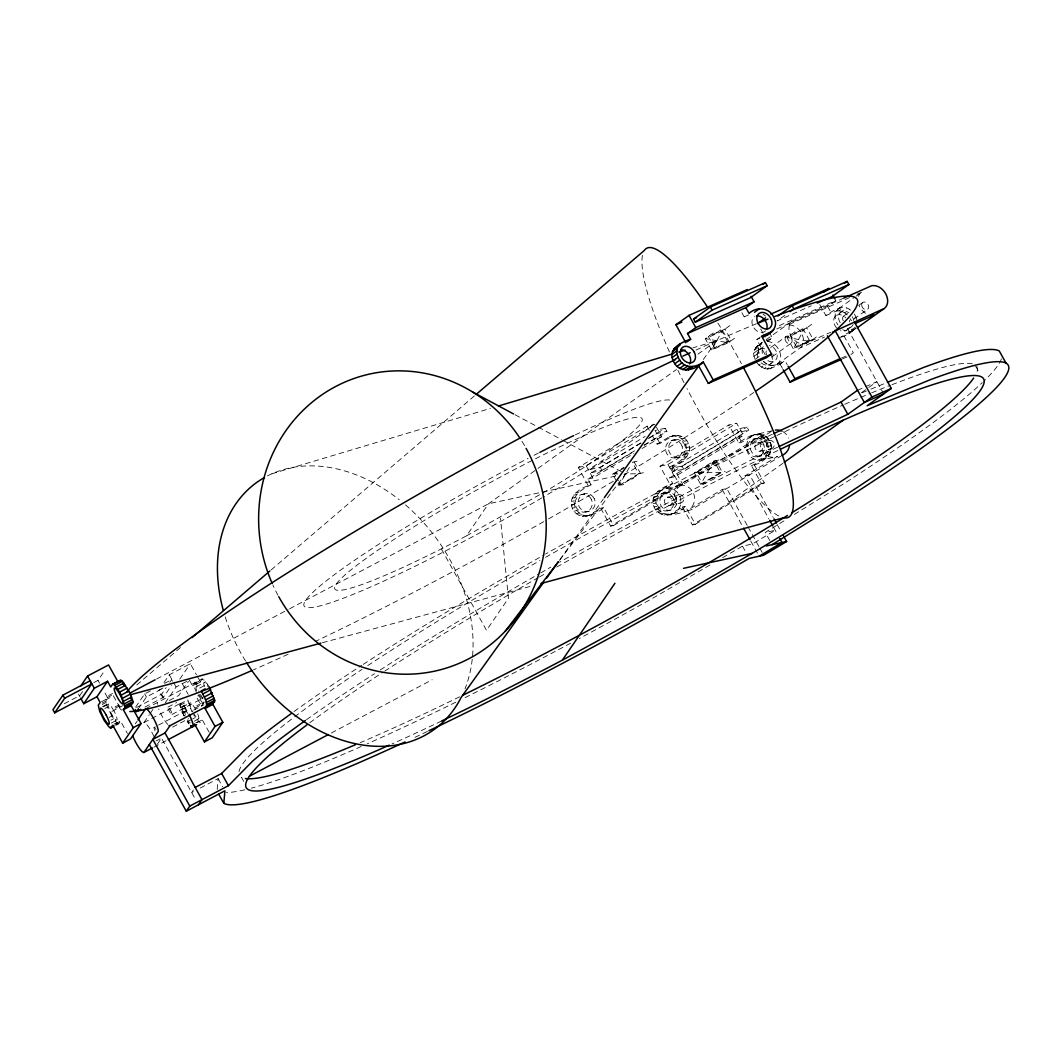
<?xml version="1.0" encoding="UTF-8"?>
<svg xmlns="http://www.w3.org/2000/svg" width="1059" height="1059" viewBox="0 0 1059 1059"><rect width="100%" height="100%" fill="white"/><g stroke="black" fill="none" stroke-linecap="round" stroke-linejoin="round"><path stroke-width="0.75" stroke-dasharray="5 3.75" d="M217.188 789.524L218.141 778.59L200.045 788.148M754.657 358.379C751.599 351.892 756.047 345.181 762.123 342.573A13.198 9.849 54.5 0 0 759.7 355.877M755.001 359.438L759.872 355.956C757.953 351.601 757.966 345.631 762.123 342.573M841.442 337.066C846.313 335.425 852.429 332.95 852.349 326.834M682.565 484.162L679.64 484.797L669.698 466.847L672.624 466.212L682.565 484.162L613.598 525.516L603.656 507.565C595.793 515.19 578.002 521.915 572.297 508.201C567.28 496.049 581.034 487.246 591.041 484.823L587.917 479.092L634.315 451.266M588.513 515.667C581.616 516.554 575.222 510.967 574.322 504.243C572.548 493.825 583.509 488.768 591.041 484.823M688.562 510.438C677.707 514.237 656.077 520.896 653.165 503.634C651.537 492.395 664.019 486.385 672.809 483.592L669.672 477.847L738.573 436.533L743.537 435.461L736.68 423.269L728.791 424.99L660.035 466.225L669.87 484.228M764.32 482.917L761.395 483.553L751.453 465.616L754.379 464.98L764.32 482.917L695.353 524.271L685.411 506.334C678.131 514.29 662.021 519.016 656.977 506.321C652.212 495.188 663.821 487.047 672.809 483.592M669.698 466.847C678.607 463.379 690.19 455.383 685.57 444.264C683.505 439.048 678.051 435.381 672.386 435.99C678.766 433.687 686.126 437.367 688.509 443.628C693.115 454.735 681.533 462.743 672.624 466.212M751.453 465.616C760.362 462.148 771.945 454.139 767.338 443.033C765.26 437.817 759.806 434.137 754.14 434.759L772.302 430.761M754.379 464.98C764.929 462.081 776.578 450.353 768.622 439.392C760.878 428.829 746.674 436.798 738.851 442.874L728.791 424.99M629.337 467.469L618.933 485.552L612.592 474.128L623.857 467.363M116.106 725.177L118.714 723.8L120.541 721.086L127.424 733.503M209.179 732.272L202.295 719.842L200.469 722.556L199.635 722.41L193.598 714.825M135.314 723.813L137.114 721.179M153.992 736.574A13.198 2.595 62.2 0 0 143.918 722.635L149.293 714.746M150.193 713.435L152.88 709.49M157.341 744.199L161.498 738.11L195.452 799.346M82.602 691.514L79.875 695.498L62.865 704.473M93.801 682.592L98.01 680.381L105.04 670.095M102.167 703.123L106.072 701.071L107.939 698.344L104.113 691.434M150.352 690.892L144.686 693.883L134.705 708.471L161.63 694.254L166.17 687.622M138.252 708.934L146.42 697.007L163.417 688.032M164.026 682.525L169.308 674.808L190.316 663.715L196.445 674.742M169.797 682.327L171.611 679.666L172.763 681.744M144.937 707.108L163.364 697.378L171.532 685.438M179.765 679.137L190.316 663.715M186.662 681.427L176.085 687.013L165.508 702.474L178.733 695.498L188.423 681.321M184.134 715.95L180.056 705.347L181.896 701.217M189.309 680.037L192.486 685.742L194.353 683.015L195.2 683.214L199.555 688.165L207.352 684.048L209.06 686.788M192.486 685.742L200.283 681.625L202.15 678.898L207.352 684.048M193.44 789.988L191.679 792.556L194.472 791.086M532.227 460.427A175.648 17.751 -29 0 0 338.152 581.669A175.648 17.751 -29 0 0 466.516 535.854L488.451 503.806L536.688 469.349M560.118 559.324L603.365 498.974M703.322 359.478L716.784 340.707L693.036 347.802M559.43 560.396L625.617 473.929L638.643 473.73L643.409 472.698M838.529 338.351L855.46 328.594L850.589 332.076M136.77 684.948L180.745 647.301M271.197 569.874L474.723 395.642M713.184 333.029L705.268 338.681L711.608 350.119L728.288 342.719L736.204 337.066M716.652 332.804L721.523 329.336M729.863 325.629L721.96 331.282L705.268 338.681L728.288 342.719L721.96 331.282L711.608 350.119L719.524 344.466M741.856 312.709L744.173 316.84L746.608 315.105M538.025 468.382L676.489 369.485M697.974 354.13L716.784 340.707M722.993 344.241L727.864 340.76M784.825 315.37L777.054 320.917L811.273 305.747M765.194 354.765L756.775 339.582L760.428 336.974M766.094 339.727L792.569 320.824M755.411 347.855L760.283 344.374M754.207 350.277L759.078 346.796M769.271 332.274L772.408 338.006L767.537 341.488L763.751 334.565M753.717 353.15L758.588 349.669M759.29 349.708L764.161 346.24A9.028 6.738 54.5 0 0 763.195 355.665M753.995 356.274L758.866 352.793M776.75 328.965L827.595 306.422L835.855 300.518L777.531 326.384M770.661 347.524L785.884 336.656M794.938 331.785L787.022 337.45L793.363 348.874L810.042 341.475L817.958 335.822M798.407 331.573L803.278 328.091M811.631 324.398L803.715 330.051L787.022 337.45L810.042 341.475L803.715 330.051L793.363 348.874L801.279 343.222M819.745 304.582L825.927 315.608C832.89 310.591 843.533 303.218 851.29 310.737M756.669 362.43L758.906 365.037L763.777 361.556C769.694 368.175 778.669 364.826 785.023 360.748L787.314 364.892M838.702 308.593L854.825 297.089M856.162 296.123L861.536 292.284A13.198 9.849 54.5 0 0 858.425 296.454M772.289 356.671L791.311 343.076M825.927 315.608L836.213 311.042L841.084 307.56A13.198 9.849 54.5 0 0 837.921 324.901M836.213 311.042L838.94 310.83L843.811 307.348M758.906 365.037L761.54 367.089L766.412 363.608M836.756 328.078A9.028 6.738 54.5 0 1 835.326 326.198L834.307 324.094A9.028 6.738 54.5 0 1 836.544 315.291L841.415 311.809M838.94 310.83L841.826 311.425L846.697 307.957M761.183 362.84A9.028 6.738 54.5 0 0 770.317 364.018L775.188 360.537M761.54 367.089L764.386 368.453L769.258 364.971M841.826 311.425L844.672 312.829L849.543 309.347M764.386 368.453L767.272 369.022L772.143 365.54M804.747 342.997L809.619 339.529M767.272 369.022L769.986 368.757L774.857 365.276M843.427 316.27L849.768 311.743M858.65 305.402L862.45 302.689M777.015 364.349L799.849 348.04L824.484 337.093M769.986 368.757L780.152 364.23L785.023 360.748M854.361 314.06L856.016 317.065L851.145 320.546L850.046 318.547M853.938 319.077L867.89 309.109M845.995 330.646L850.867 327.165M851.833 329.68L855.487 327.072M848.709 333.85L856.228 328.489M850.906 354.553L853.342 352.806L843.401 334.869M861.655 392.571L876.905 381.677L857.565 390.255M729.108 501.714L782.826 463.339M769.827 540.593L765.3 532.452L784.666 520.419M794.343 514.409L844.142 483.5A449.651 45.444 -29 0 0 982.328 382.59M585.587 516.302L588.711 515.429L600.731 508.201L603.656 507.565M667.342 515.058L670.479 514.197L682.486 506.97L685.411 506.334M588.116 485.459L578.28 467.456L647.036 426.234L654.925 424.513M578.28 467.456L586.17 465.748L653.522 425.347M634.42 450.882L601.909 470.381L591.809 472.579L590.075 469.468L645.209 436.414M590.075 469.468L600.175 467.271L641.172 442.688M649.657 437.605L665.211 428.273L666.932 431.397L644.322 444.952M591.809 472.579L641.277 442.914M648.346 438.678L656.832 433.594L666.932 431.397M644.163 445.362L656.818 437.777L661.769 436.692L656.448 427.214M587.917 479.092L592.868 478.006L633.653 453.556M642.085 448.5L661.769 436.692M652.45 435.858L657.083 444.105L669.248 436.824L675.311 435.355M657.083 444.105L660.022 443.469L672.174 436.189L669.248 436.824M624.281 467.813L614.432 473.717L618.39 480.865M660.035 466.225L667.925 464.504L736.68 423.269M671.83 468.224L736.852 429.239L746.966 427.042L748.687 430.153L683.664 469.15L673.564 471.348L671.83 468.224L681.943 466.026L746.966 427.042M673.564 471.348L738.586 432.35L748.687 430.153M669.672 477.847L674.623 476.775L743.537 435.461M738.851 442.874L741.777 442.238L753.929 434.945L751.003 435.58M600.731 508.201L610.672 526.151L764.85 433.661A13.198 12.443 77.7 0 0 761.937 450.657A13.198 12.443 77.7 0 0 777.597 456.336L745.046 475.835L768.874 518.817M747.204 525.423L726.765 488.543L722.185 489.536L689.912 508.876A13.198 12.443 77.7 0 0 692.824 491.879A13.198 12.443 77.7 0 0 677.151 486.187M782.177 455.344L694.479 507.87A13.198 12.443 77.7 0 1 676.026 503.885A13.198 12.443 77.7 0 1 681.731 485.194L769.43 432.668A13.198 12.443 77.7 0 1 772.21 430.96M682.486 506.97L692.427 524.907L761.395 483.553M709.954 565.016L654.846 597.011A449.651 45.444 -29 0 1 579.339 638.524M722.662 557.63L742.452 546.153L752.38 543.995L775.228 530.281L765.3 532.452M466.516 535.854L545.61 491.35A175.648 17.751 -29 0 0 642.178 418.887A175.648 17.751 -29 0 0 533.67 459.699M108.627 695.538L112.519 693.473M107.105 697.749L112.307 695.008M101.439 701.773L107.939 698.344M105.596 699.959L113.392 695.842L119.733 707.28L121.242 705.069L113.445 709.186M102.194 704.526L106.099 702.461L106.072 701.071M102.67 706.578L106.562 704.526L106.099 702.461M103.12 706.909L108.322 704.169M156.573 679.018L288.154 609.547M289.623 608.779L488.451 503.806L617.649 475.663M104.841 708.471L107.449 707.094L106.562 704.526M114.954 706.962L118.86 704.91M164.529 683.412L171.611 679.666M111.936 711.396L123.387 705.347M162.954 688.019L158.744 690.23L164.767 701.111M109.236 717.433L111.844 716.069L116.675 722.715L118.714 723.8M110.957 720.16L113.551 718.783M111.301 723.112L116.874 720.054M114.081 724.091L116.675 722.715M115.338 723.826L120.541 721.086M145.613 708.749L202.15 678.898M115.272 725.018L117.867 723.654M195.2 683.214L202.997 679.097M196.418 684.18L204.215 680.063M196.378 686.682L205.698 681.758M167.931 707.134L176.641 702.541M143.918 722.635L180.467 703.335M180.03 703.944L187.827 699.827L191.931 711.833M180.056 705.347L187.853 701.23M180.52 707.399L188.317 703.282M182.28 707.041L190.077 702.924M171.995 714.468L202.454 698.384M181.407 709.98L189.204 705.863M155.051 730.909A4.21 0.834 62.2 0 1 154.058 727.454L184.518 711.37A4.21 0.834 62.2 0 1 186.53 713.342M182.638 712.892L190.435 708.775M196.722 705.731L203.209 702.302M195.2 707.941L202.997 703.825M193.691 710.152L203.924 704.751M172.63 727.123L188.581 718.704M191.414 719.604L187.509 721.669L185.802 718.942M192.712 718.915L195.306 717.552M156.083 740.969L160.147 738.825M189.164 723.932L187.509 721.669A13.198 2.595 62.2 0 0 189.071 723.879L193.056 721.881M194.366 721.192L198.642 718.823M195.836 722.847L198.43 721.47M197.106 722.595L202.295 719.842M153.926 747.164L166.819 740.36M331.308 733L432.191 679.746M772.263 434.296L763.287 438.505A449.651 45.444 -29 0 0 545.544 554.069M777.544 447.229L770.065 450.737A449.651 45.444 -29 0 0 559.562 562.183M843.917 298.042L794.952 319.792A13.198 9.849 54.5 0 0 790.888 335.663A13.198 9.849 54.5 0 0 807.461 342.6L830.64 332.301M849.662 297.553L787.34 325.219A13.198 9.849 54.5 0 1 801.517 333.188A13.198 9.849 54.5 0 1 799.849 348.04M857.088 294.256L861.536 292.284M744.173 316.84L748.581 314.894M766.531 340.614L772.408 338.006M757.251 346.041L763.129 343.447M841.375 358.114L845.863 356.128M842.487 358.948L846.975 356.949M756.775 339.582L759.687 338.298M861.88 392.863L869.399 389.765M870.908 389.143L885.946 382.961M271.911 473.77L490.383 408.417M322.426 642.72L531.472 586.077M665.211 428.273L655.097 430.47L656.832 433.594M675.642 436.056L678.567 435.421M678.793 437.01L681.718 436.374M671.274 440.491L674.199 439.856M681.612 438.783L684.551 438.148M683.929 441.259L686.854 440.623M685.57 444.264L688.509 443.628M686.431 447.6L689.356 446.964M757.397 434.825L760.322 434.19M637.068 461.261L632.316 462.306L638.643 473.73L618.933 485.552L623.685 484.519M686.457 451.041L689.383 450.406M760.547 435.778L763.473 435.143M753.028 439.247L755.954 438.611M685.623 454.337L688.549 453.702M763.38 437.552L766.306 436.917M676.886 457.66L679.812 457.025M684.021 457.276L686.947 456.641M765.683 440.028L768.622 439.392M617.357 473.082L612.592 474.128L617.476 474.048M681.731 459.659L684.657 459.024M757.834 443.059L769.258 440.57M767.338 443.033L770.264 442.397M768.199 446.368L771.124 445.733M630.621 479.25L633.547 478.602M718.823 460.03L714.07 461.062L694.347 472.883L700.687 484.32L705.44 483.275M759.978 451.213L771.415 448.725M768.212 449.797L771.137 449.162M575.964 492.753L578.889 492.117M573.7 495.162L576.639 494.527M767.378 453.106L770.317 452.458M706.035 466.569L708.961 465.934M581.934 494.394L584.859 493.759M758.641 456.416L761.567 455.78M572.125 498.127L575.05 497.492M765.776 456.045L768.702 455.41M699.112 471.851L694.347 472.883L720.398 472.499L725.163 471.454M763.486 458.428L766.412 457.792M571.344 501.437L574.269 500.801M760.759 460.188A13.198 12.443 77.7 0 0 768.662 439.194A13.198 12.443 77.7 0 0 747.297 442.027A13.198 12.443 77.7 0 0 760.759 460.188L774.473 457.21M571.397 504.878L574.322 504.243M572.297 508.201L575.222 507.565M712.376 478.006L715.302 477.371M666.574 488.305L680.288 485.326M657.718 491.508L660.644 490.873A13.198 12.443 77.7 0 1 679.11 494.857A13.198 12.443 77.7 0 1 673.405 513.562L670.479 514.197M573.978 511.193L576.903 510.544M655.468 493.931L658.394 493.295M663.689 493.15L666.614 492.514M745.046 475.835L749.626 474.842L773.216 517.401M576.321 513.628L579.247 512.993M653.88 496.896L656.818 496.247M585.548 512.093L588.473 511.457M579.167 515.362L582.093 514.727M653.099 500.205L656.024 499.57M667.342 497.293L678.779 494.805M582.331 516.276L585.256 515.64M588.711 515.429L591.65 514.793M653.165 503.634L656.09 502.999M654.052 506.957L656.977 506.321M669.5 505.447L680.924 502.959M655.733 509.948L658.658 509.313M658.076 512.397L661.001 511.749M667.302 510.862L670.228 510.226M660.922 514.131L663.861 513.496M610.672 526.151L613.598 525.516M664.086 515.045L667.011 514.396M692.427 524.907L695.353 524.271M515.045 414.744L536.873 426.42M538.329 427.201L561.601 439.657M563.057 440.438L625.617 473.929M844.672 312.829L847.293 314.907M762.917 314.06L765.525 316.151M195.743 709.702L194.591 707.69A9.028 1.774 62.2 0 0 189.932 703.15A9.028 1.774 62.2 0 0 192.963 712.045M187.681 713.356L186.794 711.807A9.028 1.774 62.2 0 0 182.135 707.266A9.028 1.774 62.2 0 0 185.166 716.162M738.573 436.533L741.777 442.238M656.818 437.777L660.022 443.469M647.036 426.234L649.352 430.351M827.595 306.422L830.799 312.127M197.212 676.119L200.283 681.625M169.308 674.808L176.085 687.013M111.844 716.069L107.449 707.094M975.577 366.083L979.35 372.874M847.518 328.661L882.941 392.545M780.152 364.23L782.442 368.373M736.852 429.239L738.586 432.35M777.147 524.496L781.079 531.578M773.639 527.422L777.491 534.358M747.998 526.839L759.012 546.709M759.793 548.125L762.149 552.388M722.185 489.536L742.849 526.786M750.791 541.123L759.157 556.213M742.452 546.153L745.457 551.58M681.943 466.026L683.664 469.15M634.142 461.909L640.47 473.333L620.759 485.154L619.184 482.295M600.175 467.271L601.909 470.381M441.471 549.078L486.505 630.317L508.439 598.269L500.457 518.222M200.548 694.466L204.519 701.614L201.488 706.035L195.941 696.028M243.755 781.41L241.492 777.332A421.548 42.598 -29 0 0 243.226 778.061M218.141 778.59L222.655 786.744M161.63 694.254L163.364 697.378M144.686 693.883L146.42 697.007M182.055 683.28L188.171 694.333M98.01 680.381L99.533 683.134M78.498 694.188L79.994 696.915M760.719 329.031L762.996 333.188M667.925 464.504L674.623 476.775M586.17 465.748L592.868 478.006M198.457 694.77L199.569 696.848A9.028 1.774 62.2 0 0 203.818 702.488M852.323 316.747L853.104 318.349A9.028 6.738 54.5 0 1 853.66 320.533M840.197 322.717L839.178 320.612A9.028 6.738 54.5 0 1 840.687 312.299A9.028 6.738 54.5 0 1 848.934 312.855M856.016 317.065L856.983 320.228M202.454 697.51A4.21 0.834 62.2 0 1 201.488 697.855M200.985 697.219A4.21 0.834 62.2 0 1 199.396 694.519M198.39 691.05A4.21 0.834 62.2 0 1 198.602 690.971M202.957 703.573A13.198 2.595 62.2 0 1 197.927 695.538M196.431 692.48A13.198 2.595 62.2 0 1 194.353 683.015M167.891 724.555A13.198 2.595 62.2 0 1 158.665 708.868M157.367 704.288A13.198 2.595 62.2 0 1 157.354 702.924M184.041 715.858A13.198 2.595 62.2 0 1 180.189 703.547A13.198 2.595 62.2 0 1 187.39 711.224M185.51 714.825A4.21 0.834 62.2 0 1 184.518 711.37M154.058 727.454A4.21 0.834 62.2 0 1 156.07 729.426M441.563 721.02A421.548 42.598 -29 0 1 392.029 743.947M309.744 722.794A421.548 42.598 -29 0 1 383.305 672.081M384.774 671.115A421.548 42.598 -29 0 1 538.025 577.764M539.468 576.93A421.548 42.598 -29 0 1 545.226 573.634M556.769 567.055A421.548 42.598 -29 0 1 779.08 449.916M767.232 341.316A13.198 9.849 54.5 0 1 780.483 358.789A13.198 9.849 54.5 0 1 763.552 361.516M853.58 330.368A13.198 9.849 54.5 0 1 842.739 329.627M865.574 313.318A13.198 9.849 54.5 0 1 859.114 305.588M843.242 320.771A4.21 3.151 54.5 0 1 843.149 316.588A4.21 3.151 54.5 0 1 846.763 315.979M849.675 320.202A4.21 3.151 54.5 0 1 849.358 322.015M766.663 354.739A4.21 3.151 54.5 0 1 766.359 350.926M773.096 354.183A4.21 3.151 54.5 0 1 773.057 355.136M772.779 355.996A4.21 3.151 54.5 0 1 771.601 357.121M782.747 431.516A13.198 12.443 77.7 0 1 788.637 438.201M427.399 731.451A449.651 45.444 -29 0 1 412.388 738.52M306.541 719.657A449.651 45.444 -29 0 1 374.436 673.723M380.234 669.963A449.651 45.444 -29 0 1 539.256 573.74M540.712 572.919A449.651 45.444 -29 0 1 550.865 567.121M1001.43 358.842A449.651 45.444 -29 0 1 983.652 381.333M570.655 643.184A449.651 45.444 -29 0 1 462.757 698.768M455.794 702.196A449.651 45.444 -29 0 1 367.288 743.815M361.212 746.502A449.651 45.444 -29 0 1 251.38 788.148M244.881 789.776A449.651 45.444 -29 0 1 226.48 792.595M294.031 711.542A449.651 45.444 -29 0 1 361.688 665.37M363.171 664.403A449.651 45.444 -29 0 1 544.088 554.89M459.593 696.809A421.548 42.598 -29 0 1 360.219 742.677M239.016 771.627A421.548 42.598 -29 0 1 293.264 717.856M294.614 716.837A421.548 42.598 -29 0 1 362.059 669.381M367.777 665.582A421.548 42.598 -29 0 1 539.891 560.582M545.663 557.286A421.548 42.598 -29 0 1 775.387 436.215M776.935 435.474A421.548 42.598 -29 0 1 843.123 405.001M844.764 404.286A421.548 42.598 -29 0 1 870.141 393.471M871.663 392.849A421.548 42.598 -29 0 1 890.526 385.251M891.903 384.721A421.548 42.598 -29 0 1 973.089 364.005M976.742 366.48A421.548 42.598 -29 0 1 976.094 373.933M653.919 424.09A210.767 21.299 -29 0 1 543.28 497.028M541.877 497.862A210.767 21.299 -29 0 1 303.946 605.642A210.767 21.299 -29 0 1 528.084 458.375M533.988 455.33A210.767 21.299 -29 0 1 538.396 453.08M575.13 434.918A210.767 21.299 -29 0 1 670.982 400.302M753.783 392.505A421.548 42.598 -29 0 1 622.93 475.544M613.386 481.236A421.548 42.598 -29 0 1 545.173 520.829M543.73 521.65A421.548 42.598 -29 0 1 315.079 641.555M288.154 654.21A421.548 42.598 -29 0 1 253.485 669.831M121.785 710.112A421.548 42.598 -29 0 1 119.177 705.89M695.962 350.079A421.548 42.598 -29 0 1 756.457 323.763M853.21 324.517A9.028 6.738 54.5 0 1 847.266 327.747M767.907 360.669A9.028 6.738 54.5 0 0 775.823 359.928A9.028 6.738 54.5 0 0 776.141 351.111L774.897 349.113A9.028 6.738 54.5 0 0 769.469 345.313M848.338 327.999A9.028 6.738 54.5 0 1 840.409 330.673M836.544 315.291A9.028 6.738 54.5 0 1 845.797 317.859M771.27 354.593A9.028 6.738 54.5 0 1 770.317 364.018M757.516 356.989A9.028 6.738 54.5 0 1 766.57 349.589M196.696 690.746A9.028 1.774 62.2 0 1 198.96 689.012M190.329 722.966A9.028 1.774 62.2 0 1 187.496 719.974M204.493 686.629A9.028 1.774 62.2 0 1 207.908 686.55M197.702 713.832A9.028 1.774 62.2 0 1 198.417 718.902A9.028 1.774 62.2 0 1 194.115 714.057M245.556 661.015A152.059 113.485 54.5 0 1 225.143 616.669M267.437 475.901A152.059 113.485 54.5 0 1 399.243 499.742M405.451 504.852A152.059 113.485 54.5 0 1 472.393 657.705M472.235 659.254A152.059 113.485 54.5 0 1 464.98 688.88M765.617 330.792A9.028 6.738 54.5 0 1 753.571 327.43L752.552 325.338A9.028 6.738 54.5 0 1 754.789 316.522M277.961 595.264A152.059 143.389 77.7 0 1 272.838 584.912M521.941 441.312A152.059 143.389 77.7 0 1 525.304 446.951M778.828 515.998A152.059 29.904 62.2 0 1 686.987 388.574M683.982 382.656A152.059 29.904 62.2 0 1 677.535 369.485M669.46 351.972A152.059 29.904 62.2 0 1 642.482 255.206M717.856 323.035A152.059 29.904 62.2 0 1 741.393 363.7M714.07 461.062L700.687 484.32L720.398 472.499L714.07 461.062M715.897 460.665L696.187 472.486L702.514 483.923L722.238 472.102L715.897 460.665M725.005 329.111L708.312 336.51L714.653 347.934L731.332 340.548L725.005 329.111M806.759 327.866L790.067 335.266L796.408 346.703L813.087 339.304L806.759 327.866M676.013 497.452L674.755 495.48A9.028 8.525 77.7 0 0 660.816 505.289L662.087 507.248A9.028 8.525 77.7 0 0 676.013 497.452M673.087 498.087L671.83 496.115A9.028 8.525 77.7 0 0 657.891 505.924L659.161 507.896A9.028 8.525 77.7 0 0 673.087 498.087M594.258 498.683L592.987 496.724A9.028 8.525 77.7 0 0 579.061 506.533L580.332 508.492A9.028 8.525 77.7 0 0 594.258 498.683M591.332 499.318L590.062 497.359A9.028 8.525 77.7 0 0 576.136 507.168L577.407 509.127A9.028 8.525 77.7 0 0 591.332 499.318M113.988 710.946L112.836 708.921A9.028 1.774 62.2 0 0 108.177 704.381A9.028 1.774 62.2 0 0 111.208 713.276L112.36 715.288A9.028 1.774 62.2 0 0 117.02 719.842A9.028 1.774 62.2 0 0 113.988 710.946M766.835 444.449L765.829 442.318A9.028 8.525 77.7 0 0 750.685 449.943L751.691 452.074A9.028 8.525 77.7 0 0 766.835 444.449M763.91 445.084L762.904 442.953A9.028 8.525 77.7 0 0 747.76 450.578L748.766 452.709A9.028 8.525 77.7 0 0 763.91 445.084M685.08 445.693L684.074 443.562A9.028 8.525 77.7 0 0 668.931 451.187L669.937 453.305A9.028 8.525 77.7 0 0 685.08 445.693M682.142 446.329L681.149 444.198A9.028 8.525 77.7 0 0 666.005 451.822L667.011 453.954A9.028 8.525 77.7 0 0 682.142 446.329M168.156 708.749A4.21 0.834 62.2 0 0 171.796 714.547A4.21 0.834 62.2 0 0 169.943 709.106A4.21 0.834 62.2 0 0 168.156 708.749M861.642 305.177A4.21 3.151 54.5 0 0 867.202 309.559A4.21 3.151 54.5 0 0 866.672 302.94A4.21 3.151 54.5 0 0 861.642 305.177M785.063 339.145A4.21 3.151 54.5 0 0 790.623 343.526A4.21 3.151 54.5 0 0 790.093 336.921A4.21 3.151 54.5 0 0 785.063 339.145M664.946 499.213A4.21 3.971 77.7 0 0 668.467 505.567A4.21 3.971 77.7 0 0 671.843 499.305A4.21 3.971 77.7 0 0 664.946 499.213M676.37 496.724A4.21 3.971 77.7 0 0 679.904 503.078A4.21 3.971 77.7 0 0 683.28 496.817A4.21 3.971 77.7 0 0 676.37 496.724M755.424 444.992A4.21 3.971 77.7 0 0 758.946 451.346A4.21 3.971 77.7 0 0 762.334 445.084A4.21 3.971 77.7 0 0 755.424 444.992M766.862 442.503A4.21 3.971 77.7 0 0 770.383 448.857A4.21 3.971 77.7 0 0 773.758 442.596A4.21 3.971 77.7 0 0 766.862 442.503"/><path stroke-width="1.5" d="M405.028 741.962A449.651 45.444 -29 0 1 223.82 803.318L224.918 790.808L186.278 811.22L149.319 744.543M698.397 365.461L708.339 383.411L713.21 379.929L703.269 361.993C694.995 370.782 678.395 374.317 673.246 360.669C667.369 349.007 681.705 341.964 690.653 339.251L687.516 333.519L695.776 327.615L754.101 301.762L751.056 296.335M703.269 361.993C696.147 367.738 684.988 368.823 679.785 360.179C676.436 355.467 675.218 347.736 680.368 343.804M762.599 337.014C770.542 334.79 778.842 327.072 774.248 318.309C770.383 307.745 757.132 305.879 749.044 313.358L745.84 307.666L754.101 301.762M107.555 681.281L96.978 696.729L100.142 702.461L98.275 705.188L99.652 711.211L104.034 720.186L108.878 726.831L110.904 727.917L112.744 725.203L122.685 743.14L130.482 739.023L141.072 723.549L131.131 705.612L132.984 701.561L130.456 694.082L122.46 681.308L120.395 680.143L112.585 684.26L110.732 686.987L107.555 681.281L94.33 688.257L83.754 703.719L80.749 698.278M138.001 719.868L145.176 709.358A13.198 2.595 62.2 0 1 145.613 708.749M186.278 811.22L189.786 806.084L152.827 739.407L165.005 732.974L169.956 725.719L206.505 706.419M62.931 695.128L52.95 709.715L54.684 712.826L81.609 698.622L91.59 684.021L89.856 680.911L62.931 695.128L64.665 698.238L54.684 712.826M80.51 686.325L87.54 676.039L108.561 664.946L117.761 681.493M135.287 709.517L136.439 711.595L138.252 708.934M122.685 743.14L133.275 727.665L141.072 723.549M189.045 714.216A13.198 2.595 62.2 0 1 190.567 725.574L192.672 726.673L194.499 723.959L204.453 741.909L215.03 726.434L222.827 722.317L212.885 704.367L214.739 700.33L209.06 686.788M222.827 722.317L212.25 737.792L204.453 741.909M198.457 804.787L201.965 799.651L165.005 732.974M441.563 721.02A421.548 42.598 -29 0 0 562.303 660.181L614.935 583.257M133.275 727.665L123.334 709.729L125.187 707.055L132.984 702.938M215.03 726.434L205.089 708.484L206.942 705.81L214.739 701.693M543.77 582.132L461.115 697.471A152.059 113.485 54.5 0 1 246.443 662.431M546.656 578.108L558.186 562.011M604.332 497.624L698.516 366.189M505.275 631.151L558.424 561.707M195.187 787.433L221.649 773.454L246.112 748.62A449.651 45.444 -29 0 1 291.04 713.713M189.786 806.084L228.426 785.685L252.889 760.852A449.651 45.444 -29 0 1 305.376 720.491M766.954 335.094L773.705 329.839M192.05 637.624L269.939 570.947M475.981 394.57L644.335 250.453A152.059 29.904 62.2 0 1 707.147 306.501M685.782 342.719L675.933 324.742L689.052 315.37L747.257 289.557M693.566 319.037L710.39 307.017L765.432 282.621L767.166 285.731L750.341 297.751L695.3 322.148L693.566 319.037L696.544 317.713M695.3 322.148L712.125 310.141L767.166 285.731M762.851 284.474L765.432 282.621M673.656 349.086L678.528 345.618M672.452 351.509L677.323 348.04M687 341.858L690.653 339.251M671.962 354.381L676.833 350.9M672.227 357.505L677.098 354.024M673.246 360.669L678.117 357.201M674.914 363.661L679.785 360.179M677.151 366.268L682.022 362.8M754.458 312.286L759.329 308.804M679.772 368.333L684.644 364.852M682.631 369.684L687.503 366.202M685.517 370.253L690.389 366.771M688.231 370.001L693.102 366.52M757.688 323.498L765.564 317.872M777.915 315.953L792.145 305.786L847.187 281.376L848.921 284.5L832.096 296.52L817.217 303.112M790.001 311.677L793.879 308.897L848.921 284.5M823.77 292.072L829.025 288.326L770.82 314.126M844.605 283.23L847.187 281.376M771.826 331.613L761.646 336.1L771.587 354.05L766.716 357.532L708.339 383.411M832.453 332.182L881.644 309.665A13.198 9.849 54.5 0 0 885.708 293.78A13.198 9.849 54.5 0 0 869.148 286.843L843.917 298.042M857.552 327.535L884.027 308.632M783.21 369.75L790.093 382.167L794.965 378.685L839.88 358.776M773.758 433.594L841.031 402.063L857.565 390.255M779.04 446.527L847.809 414.294L871.954 397.046L891.294 388.468L854.335 321.79M784.163 462.373L843.268 420.158M891.294 388.468L867.162 405.716L930.305 379.691A449.651 45.444 -29 0 1 850.92 495.731L772.077 544.67M759.157 556.213L782.005 542.512L779.755 538.435M783.435 535.841L786.585 541.52L763.724 555.22L749.229 558.384L661.623 609.229A449.651 45.444 -29 0 1 428.921 730.723M780.629 449.175A421.548 42.598 -29 0 1 983.877 383.53A421.548 42.598 -29 0 1 752.115 553.38L658.698 607.614L562.303 660.181M64.665 698.238L91.59 684.021M112.585 684.26L121.242 680.328M113.445 684.445L114.65 685.425L122.46 681.308M83.754 703.719L96.978 696.729M114.65 685.425L116.146 687.106L123.943 682.989M116.146 687.106L117.801 689.409L125.597 685.292M117.801 689.409L119.508 692.149L127.305 688.032M125.187 707.055L121.176 695.141L128.973 691.024M130.257 692.917L155.117 679.799M122.659 698.199L130.456 694.082M123.877 701.098L131.673 696.981M124.737 703.653L132.534 699.536M125.187 705.678L132.984 701.561M123.334 709.729L131.131 705.612M136.439 711.595L140.688 709.345M110.07 727.771L113.975 725.706M110.904 727.917L113.512 726.54M205.168 688.84L201.263 690.905L205.631 699.867L206.942 705.81A13.198 2.595 62.2 0 1 205.645 706.234M202.931 693.91L210.728 689.793M204.413 696.954L212.21 692.851M205.631 699.867L213.428 695.75M206.492 702.421L214.289 698.305M206.942 704.447L214.739 700.33M205.089 708.484L212.885 704.367M191.825 726.527L194.432 725.15M143.892 752.472L152.496 747.932M168.262 739.606L196.564 724.621M249.434 776.234L328.383 734.549M855.354 323.392L874.032 315.092A13.198 9.849 54.5 0 1 871.305 315.317M675.933 324.742L681.903 322.095M687.516 333.519L745.84 307.666M676.966 346.637L679.904 345.327M713.21 379.929L771.587 354.05M790.093 382.167L840.992 359.61M883.683 393.908L864.343 402.486L827.383 335.809M887.442 382.339L923.527 367.473A449.651 45.444 -29 0 1 999.272 350.979L1006.05 363.197M498.299 406.047L672.452 353.958M678.779 352.065L685.12 350.172M130.932 694.611L320.824 643.157M541.043 583.496L783.607 517.772A152.059 29.904 62.2 0 0 742.968 366.639M766.173 545.954L786.585 541.52M683.518 568.326L752.115 553.38M472.857 392.148L513.589 413.963M832.824 295.104L835.101 299.168M87.54 676.039L94.33 688.257M834.995 330.368L871.954 397.046M792.145 305.786L793.879 308.897M841.031 402.063L847.809 414.294M788.081 366.268L794.965 378.685M710.39 307.017L712.125 310.141M773.997 518.817L776.366 523.08M769.668 520.26L772.845 525.979M743.643 528.229L749.997 539.693M221.649 773.454L228.426 785.685M218.551 793.813L223.82 803.318M119.508 692.149L121.176 695.141M689.052 315.37L695.776 327.615M146.473 708.934A13.198 2.595 62.2 0 1 154.971 721.166A13.198 2.595 62.2 0 1 157.765 732.153L144.328 751.864A13.198 2.595 62.2 0 1 139.523 748.541A13.198 2.595 62.2 0 1 132.613 735.621M169.956 725.719A13.198 2.595 62.2 0 1 169.096 725.534M389.302 745.165A421.548 42.598 -29 0 1 306.898 724.912M775.347 430.1A13.198 12.443 77.7 0 1 781.754 431.026M789.59 444.952A13.198 12.443 77.7 0 1 782.177 455.344M973.658 378.063A421.548 42.598 -29 0 1 791.722 512.834M787.499 515.455A421.548 42.598 -29 0 1 462.73 695.273M355.467 744.702A421.548 42.598 -29 0 1 245.423 778.537M539.852 452.339A210.767 21.299 -29 0 1 573.607 435.646M774.923 316.429A421.548 42.598 -29 0 1 756.417 390.705M251.843 670.546A421.548 42.598 -29 0 1 129.847 711.542M126.511 692.109A421.548 42.598 -29 0 1 675.443 359.597M682.883 356.115A421.548 42.598 -29 0 1 690.203 352.726M759.409 322.571A421.548 42.598 -29 0 1 768.027 319.116M211.178 692.639A9.028 1.774 62.2 0 1 211.959 694.585M223.29 610.341A152.059 113.485 54.5 0 1 264.525 477.477M756.483 315.953A9.028 6.738 54.5 0 1 765.458 320.97L766.478 323.074A9.028 6.738 54.5 0 1 766.584 329.243M680.884 349.774A9.028 6.738 54.5 0 1 688.271 353.838L689.515 355.824A9.028 6.738 54.5 0 1 689.713 363.912M526.098 448.381A152.059 143.389 77.7 0 1 475.769 654.859A152.059 143.389 77.7 0 1 278.742 596.694M272.163 583.39A152.059 143.389 77.7 0 1 330.434 389.408A152.059 143.389 77.7 0 1 520.168 438.532M123.069 684.074A9.028 1.774 62.2 0 1 125.002 686.126M130.72 697.484A9.028 1.774 62.2 0 1 130.959 698.781M694.386 352.356L693.142 350.357A9.028 6.738 54.5 0 0 683.134 346.981A9.028 6.738 54.5 0 0 681.44 356.896L682.684 358.895A9.028 6.738 54.5 0 0 692.692 362.271A9.028 6.738 54.5 0 0 694.386 352.356M106.191 715.063L105.04 713.038A9.028 1.774 62.2 0 0 100.38 708.497A9.028 1.774 62.2 0 0 103.411 717.393L104.563 719.405A9.028 1.774 62.2 0 0 109.223 723.959A9.028 1.774 62.2 0 0 106.191 715.063M120.647 695.909L119.535 693.83A9.028 1.774 62.2 0 0 114.398 688.006A9.028 1.774 62.2 0 0 116.689 696.001L117.814 698.08A9.028 1.774 62.2 0 0 122.937 703.917A9.028 1.774 62.2 0 0 120.647 695.909M771.349 319.593L770.33 317.488A9.028 6.738 54.5 0 0 760.481 312.683A9.028 6.738 54.5 0 0 757.423 321.857L758.443 323.948A9.028 6.738 54.5 0 0 768.304 328.753A9.028 6.738 54.5 0 0 771.349 319.593"/></g></svg>
